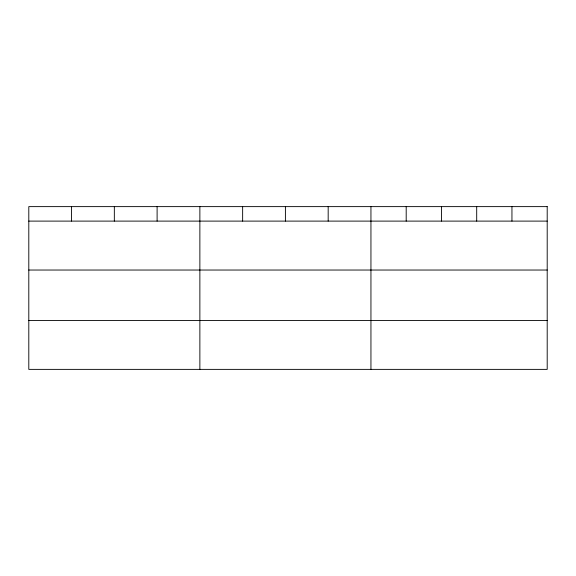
<?xml version="1.0" encoding="UTF-8"?>
<svg xmlns="http://www.w3.org/2000/svg" width="576" height="576" viewBox="0 0 576 576"><rect width="100%" height="100%" fill="white"/><g stroke="black" fill="none" stroke-linecap="round" stroke-linejoin="round"><path stroke-width="0.86" d="M28.8 221.105L547.2 221.105M28.8 270.036L547.2 270.036M28.8 320.443L547.2 320.443M511.949 206.626L511.949 221.105M476.698 206.626L476.698 221.105M441.446 206.626L441.446 221.105M406.195 206.626L406.195 221.105M370.944 206.626L370.944 369.374M328.176 206.626L328.176 221.105M285.408 206.626L285.408 221.105M242.64 206.626L242.64 221.105M199.872 206.626L199.872 369.374M157.104 206.626L157.104 221.105M114.336 206.626L114.336 221.105M71.568 206.626L71.568 221.105M547.2 206.626L28.8 206.626L28.8 369.374L547.2 369.374L547.2 206.626"/></g></svg>
